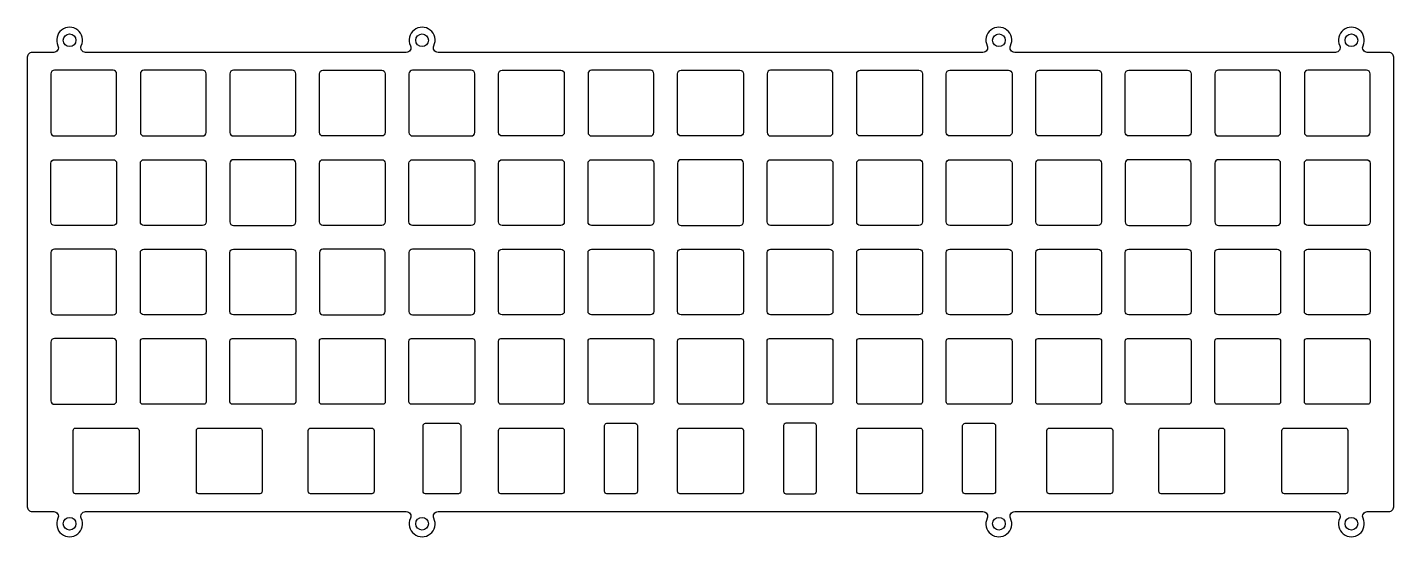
# Model space of a CAD drawing. Header units: millimetres. Extents: x 417 to 708, y -70 to 39.
import ezdxf

# ---------------------------------------------------------------- set-up
doc = ezdxf.new("R2010")
doc.units = ezdxf.units.MM
doc.layers.get('0').update_dxf_attribs({"linetype": 'CONTINUOUS'})

msp = doc.modelspace()

# ---------------------------------------------------------------- linework, layer by layer
for points in [[(498.01, 33.36), (429.79, 33.36, -0.550074), (428.89, 34.79, 1.577457), (423.91, 34.79, -0.550074), (423.01, 33.36), (418.4, 33.36, 0.414214), (417.4, 32.36), (417.4, -63.44, 0.414214), (418.4, -64.44), (423.01, -64.44, -0.550074), (423.91, -65.87, 1.577457), (428.89, -65.87, -0.550074), (429.79, -64.44), (498.01, -64.44, -0.550074), (498.91, -65.87, 1.577457), (503.89, -65.87, -0.550074), (504.79, -64.44), (620.71, -64.44, -0.550074), (621.61, -65.87, 1.577457), (626.59, -65.87, -0.550074), (627.49, -64.44), (695.71, -64.44, -0.550074), (696.61, -65.87, 1.577457), (701.59, -65.87, -0.550074), (702.49, -64.44), (707.1, -64.44, 0.414214), (708.1, -63.44), (708.1, 32.36, 0.414214), (707.1, 33.36), (702.49, 33.36, -0.550074), (701.59, 34.79, 1.577457), (696.61, 34.79, -0.550074), (695.71, 33.36), (627.49, 33.36, -0.550074), (626.59, 34.79, 1.577457), (621.61, 34.79, -0.550074), (620.71, 33.36), (504.79, 33.36, -0.550074), (503.89, 34.79, 1.577457), (498.91, 34.79, -0.550074)], [(435.65, 29.56), (423.15, 29.56, 0.414214), (422.4, 28.81), (422.4, 16.31, 0.414214), (423.15, 15.56), (435.65, 15.56, 0.414214), (436.4, 16.31), (436.4, 28.81, 0.414214)], [(454.7, 29.56), (442.2, 29.56, 0.414214), (441.45, 28.81), (441.45, 16.31, 0.414214), (442.2, 15.56), (454.7, 15.56, 0.414214), (455.45, 16.31), (455.45, 28.81, 0.414214)], [(473.75, 29.56), (461.25, 29.56, 0.414214), (460.5, 28.81), (460.5, 16.31, 0.414214), (461.25, 15.56), (473.75, 15.56, 0.414214), (474.5, 16.31), (474.5, 28.81, 0.414214)], [(479.55, 16.31), (479.55, 28.81, -0.414214), (480.3, 29.56), (492.8, 29.56, -0.414214), (493.55, 28.81), (493.55, 16.31, -0.414214), (492.8, 15.56), (480.3, 15.56, -0.414214)], [(512.6, 16.31), (512.6, 28.81, 0.414214), (511.85, 29.56), (499.35, 29.56, 0.414214), (498.6, 28.81), (498.6, 16.31, 0.414214), (499.35, 15.56), (511.85, 15.56, 0.414214)], [(530.9, 29.56, -0.414214), (531.65, 28.81), (531.65, 16.31, -0.414214), (530.9, 15.56), (518.4, 15.56, -0.414214), (517.65, 16.31), (517.65, 28.81, -0.414214), (518.4, 29.56)], [(550.7, 16.31), (550.7, 28.81, 0.414214), (549.95, 29.56), (537.45, 29.56, 0.414214), (536.7, 28.81), (536.7, 16.31, 0.414214), (537.45, 15.56), (549.95, 15.56, 0.414214)], [(555.75, 16.31), (555.75, 28.81, -0.414214), (556.5, 29.56), (569, 29.56, -0.414214), (569.75, 28.81), (569.75, 16.31, -0.414214), (569, 15.56), (556.5, 15.56, -0.414214)], [(588.8, 16.31), (588.8, 28.81, 0.414214), (588.05, 29.56), (575.55, 29.56, 0.414214), (574.8, 28.81), (574.8, 16.31, 0.414214), (575.55, 15.56), (588.05, 15.56, 0.414214)], [(593.85, 28.81, -0.414214), (594.6, 29.56), (607.1, 29.56, -0.414214), (607.85, 28.81), (607.85, 16.31, -0.414214), (607.1, 15.56), (594.6, 15.56, -0.414214), (593.85, 16.31)], [(626.15, 15.56), (613.65, 15.56, -0.414214), (612.9, 16.31), (612.9, 28.81, -0.414214), (613.65, 29.56), (626.15, 29.56, -0.414214), (626.9, 28.81), (626.9, 16.31, -0.414214)], [(631.95, 16.31), (631.95, 28.81, -0.414214), (632.7, 29.56), (645.2, 29.56, -0.414214), (645.95, 28.81), (645.95, 16.31, -0.414214), (645.2, 15.56), (632.7, 15.56, -0.414214)], [(651, 16.31), (651, 28.81, -0.414214), (651.75, 29.56), (664.25, 29.56, -0.414214), (665, 28.81), (665, 16.31, -0.414214), (664.25, 15.56), (651.75, 15.56, -0.414214)], [(683.3, 29.56), (670.8, 29.56, 0.414214), (670.05, 28.81), (670.05, 16.31, 0.414214), (670.8, 15.56), (683.3, 15.56, 0.414214), (684.05, 16.31), (684.05, 28.81, 0.414214)], [(702.35, 29.56), (689.85, 29.56, 0.414214), (689.1, 28.81), (689.1, 16.31, 0.414214), (689.85, 15.56), (702.35, 15.56, 0.414214), (703.1, 16.31), (703.1, 28.81, 0.414214)], [(422.4, 9.76, -0.414214), (423.15, 10.51), (435.65, 10.51, -0.414214), (436.4, 9.76), (436.4, -2.74, -0.414214), (435.65, -3.49), (423.15, -3.49, -0.414214), (422.4, -2.74)], [(442.2, -3.49, -0.414214), (441.45, -2.74), (441.45, 9.76, -0.414214), (442.2, 10.51), (454.7, 10.51, -0.414214), (455.45, 9.76), (455.45, -2.74, -0.414214), (454.7, -3.49)], [(473.75, 10.51), (461.25, 10.51, 0.414214), (460.5, 9.76), (460.5, -2.74, 0.414214), (461.25, -3.49), (473.75, -3.49, 0.414214), (474.5, -2.74), (474.5, 9.76, 0.414214)], [(492.8, 10.51, -0.414214), (493.55, 9.76), (493.55, -2.74, -0.414214), (492.8, -3.49), (480.3, -3.49, -0.414214), (479.55, -2.74), (479.55, 9.76, -0.414214), (480.3, 10.51)], [(498.6, -2.74), (498.6, 9.76, -0.414214), (499.35, 10.51), (511.85, 10.51, -0.414214), (512.6, 9.76), (512.6, -2.74, -0.414214), (511.85, -3.49), (499.35, -3.49, -0.414214)], [(531.65, -2.74, -0.414214), (530.9, -3.49), (518.4, -3.49, -0.414214), (517.65, -2.74), (517.65, 9.76, -0.414214), (518.4, 10.51), (530.9, 10.51, -0.414214), (531.65, 9.76)], [(549.95, -3.49), (537.45, -3.49, -0.414214), (536.7, -2.74), (536.7, 9.76, -0.414214), (537.45, 10.51), (549.95, 10.51, -0.414214), (550.7, 9.76), (550.7, -2.74, -0.414214)], [(569, 10.51), (556.5, 10.51, 0.414214), (555.75, 9.76), (555.75, -2.74, 0.414214), (556.5, -3.49), (569, -3.49, 0.414214), (569.75, -2.74), (569.75, 9.76, 0.414214)], [(574.8, -2.74), (574.8, 9.76, -0.414214), (575.55, 10.51), (588.05, 10.51, -0.414214), (588.8, 9.76), (588.8, -2.74, -0.414214), (588.05, -3.49), (575.55, -3.49, -0.414214)], [(593.85, 9.76, -0.414214), (594.6, 10.51), (607.1, 10.51, -0.414214), (607.85, 9.76), (607.85, -2.74, -0.414214), (607.1, -3.49), (594.6, -3.49, -0.414214), (593.85, -2.74)], [(626.15, 10.51, -0.414214), (626.9, 9.76), (626.9, -2.74, -0.414214), (626.15, -3.49), (613.65, -3.49, -0.414214), (612.9, -2.74), (612.9, 9.76, -0.414214), (613.65, 10.51)], [(645.2, -3.49), (632.7, -3.49, -0.414214), (631.95, -2.74), (631.95, 9.76, -0.414214), (632.7, 10.51), (645.2, 10.51, -0.414214), (645.95, 9.76), (645.95, -2.74, -0.414214)], [(664.25, 10.51), (651.75, 10.51, 0.414214), (651, 9.76), (651, -2.74, 0.414214), (651.75, -3.49), (664.25, -3.49, 0.414214), (665, -2.74), (665, 9.76, 0.414214)], [(683.3, 10.51), (670.8, 10.51, 0.414214), (670.05, 9.76), (670.05, -2.74, 0.414214), (670.8, -3.49), (683.3, -3.49, 0.414214), (684.05, -2.74), (684.05, 9.76, 0.414214)], [(689.1, -2.74), (689.1, 9.76, -0.414214), (689.85, 10.51), (702.35, 10.51, -0.414214), (703.1, 9.76), (703.1, -2.74, -0.414214), (702.35, -3.49), (689.85, -3.49, -0.414214)], [(435.65, -8.54), (423.15, -8.54, 0.414214), (422.4, -9.29), (422.4, -21.79, 0.414214), (423.15, -22.54), (435.65, -22.54, 0.414214), (436.4, -21.79), (436.4, -9.29, 0.414214)], [(454.7, -22.54), (442.2, -22.54, -0.414214), (441.45, -21.79), (441.45, -9.29, -0.414214), (442.2, -8.54), (454.7, -8.54, -0.414214), (455.45, -9.29), (455.45, -21.79, -0.414214)], [(460.5, -21.79), (460.5, -9.29, -0.414214), (461.25, -8.54), (473.75, -8.54, -0.414214), (474.5, -9.29), (474.5, -21.79, -0.414214), (473.75, -22.54), (461.25, -22.54, -0.414214)], [(492.8, -8.54), (480.3, -8.54, 0.414214), (479.55, -9.29), (479.55, -21.79, 0.414214), (480.3, -22.54), (492.8, -22.54, 0.414214), (493.55, -21.79), (493.55, -9.29, 0.414214)], [(511.85, -8.54), (499.35, -8.54, 0.414214), (498.6, -9.29), (498.6, -21.79, 0.414214), (499.35, -22.54), (511.85, -22.54, 0.414214), (512.6, -21.79), (512.6, -9.29, 0.414214)], [(531.65, -21.79, -0.414214), (530.9, -22.54), (518.4, -22.54, -0.414214), (517.65, -21.79), (517.65, -9.29, -0.414214), (518.4, -8.54), (530.9, -8.54, -0.414214), (531.65, -9.29)], [(549.95, -22.54), (537.45, -22.54, -0.414214), (536.7, -21.79), (536.7, -9.29, -0.414214), (537.45, -8.54), (549.95, -8.54, -0.414214), (550.7, -9.29), (550.7, -21.79, -0.414214)], [(555.75, -21.79), (555.75, -9.29, -0.414214), (556.5, -8.54), (569, -8.54, -0.414214), (569.75, -9.29), (569.75, -21.79, -0.414214), (569, -22.54), (556.5, -22.54, -0.414214)], [(574.8, -21.79), (574.8, -9.29, -0.414214), (575.55, -8.54), (588.05, -8.54, -0.414214), (588.8, -9.29), (588.8, -21.79, -0.414214), (588.05, -22.54), (575.55, -22.54, -0.414214)], [(593.85, -21.79), (593.85, -9.29, -0.414214), (594.6, -8.54), (607.1, -8.54, -0.414214), (607.85, -9.29), (607.85, -21.79, -0.414214), (607.1, -22.54), (594.6, -22.54, -0.414214)], [(612.9, -21.79), (612.9, -9.29, -0.414214), (613.65, -8.54), (626.15, -8.54, -0.414214), (626.9, -9.29), (626.9, -21.79, -0.414214), (626.15, -22.54), (613.65, -22.54, -0.414214)], [(631.95, -9.29, -0.414214), (632.7, -8.54), (645.2, -8.54, -0.414214), (645.95, -9.29), (645.95, -21.79, -0.414214), (645.2, -22.54), (632.7, -22.54, -0.414214), (631.95, -21.79)], [(664.25, -8.54, -0.414214), (665, -9.29), (665, -21.79, -0.414214), (664.25, -22.54), (651.75, -22.54, -0.414214), (651, -21.79), (651, -9.29, -0.414214), (651.75, -8.54)], [(684.05, -21.79, -0.414214), (683.3, -22.54), (670.8, -22.54, -0.414214), (670.05, -21.79), (670.05, -9.29, -0.414214), (670.8, -8.54), (683.3, -8.54, -0.414214), (684.05, -9.29)], [(702.35, -22.54), (689.85, -22.54, -0.414214), (689.1, -21.79), (689.1, -9.29, -0.414214), (689.85, -8.54), (702.35, -8.54, -0.414214), (703.1, -9.29), (703.1, -21.79, -0.414214)], [(436.4, -40.84), (436.4, -28.34, 0.414214), (435.65, -27.59), (423.15, -27.59, 0.414214), (422.4, -28.34), (422.4, -40.84, 0.414214), (423.15, -41.59), (435.65, -41.59, 0.414214)], [(441.45, -41.09), (441.45, -28.09, -0.414214), (441.95, -27.59), (454.95, -27.59, -0.414214), (455.45, -28.09), (455.45, -41.09, -0.414214), (454.95, -41.59), (441.95, -41.59, -0.414214)], [(460.5, -41.09), (460.5, -28.09, -0.414214), (461, -27.59), (474, -27.59, -0.414214), (474.5, -28.09), (474.5, -41.09, -0.414214), (474, -41.59), (461, -41.59, -0.414214)], [(479.55, -41.09), (479.55, -28.09, -0.414214), (480.05, -27.59), (493.05, -27.59, -0.414214), (493.55, -28.09), (493.55, -41.09, -0.414214), (493.05, -41.59), (480.05, -41.59, -0.414214)], [(498.6, -41.09), (498.6, -28.09, -0.414214), (499.1, -27.59), (512.1, -27.59, -0.414214), (512.6, -28.09), (512.6, -41.09, -0.414214), (512.1, -41.59), (499.1, -41.59, -0.414214)], [(517.65, -41.09), (517.65, -28.09, -0.414214), (518.15, -27.59), (531.15, -27.59, -0.414214), (531.65, -28.09), (531.65, -41.09, -0.414214), (531.15, -41.59), (518.15, -41.59, -0.414214)], [(536.7, -41.09), (536.7, -28.09, -0.414214), (537.2, -27.59), (550.2, -27.59, -0.414214), (550.7, -28.09), (550.7, -41.09, -0.414214), (550.2, -41.59), (537.2, -41.59, -0.414214)], [(555.75, -41.09), (555.75, -28.09, -0.414214), (556.25, -27.59), (569.25, -27.59, -0.414214), (569.75, -28.09), (569.75, -41.09, -0.414214), (569.25, -41.59), (556.25, -41.59, -0.414214)], [(574.8, -41.09), (574.8, -28.09, -0.414214), (575.3, -27.59), (588.3, -27.59, -0.414214), (588.8, -28.09), (588.8, -41.09, -0.414214), (588.3, -41.59), (575.3, -41.59, -0.414214)], [(593.85, -41.09), (593.85, -28.09, -0.414214), (594.35, -27.59), (607.35, -27.59, -0.414214), (607.85, -28.09), (607.85, -41.09, -0.414214), (607.35, -41.59), (594.35, -41.59, -0.414214)], [(612.9, -41.09), (612.9, -28.09, -0.414214), (613.4, -27.59), (626.4, -27.59, -0.414214), (626.9, -28.09), (626.9, -41.09, -0.414214), (626.4, -41.59), (613.4, -41.59, -0.414214)], [(631.95, -41.09), (631.95, -28.09, -0.414214), (632.45, -27.59), (645.45, -27.59, -0.414214), (645.95, -28.09), (645.95, -41.09, -0.414214), (645.45, -41.59), (632.45, -41.59, -0.414214)], [(651, -41.09), (651, -28.09, -0.414214), (651.5, -27.59), (664.5, -27.59, -0.414214), (665, -28.09), (665, -41.09, -0.414214), (664.5, -41.59), (651.5, -41.59, -0.414214)], [(670.05, -41.09), (670.05, -28.09, -0.414214), (670.55, -27.59), (683.55, -27.59, -0.414214), (684.05, -28.09), (684.05, -41.09, -0.414214), (683.55, -41.59), (670.55, -41.59, -0.414214)], [(689.1, -41.09), (689.1, -28.09, -0.414214), (689.6, -27.59), (702.6, -27.59, -0.414214), (703.1, -28.09), (703.1, -41.09, -0.414214), (702.6, -41.59), (689.6, -41.59, -0.414214)], [(501.6, -60.14), (501.6, -46.14, -0.414214), (502.1, -45.64), (509.1, -45.64, -0.414214), (509.6, -46.14), (509.6, -60.14, -0.414214), (509.1, -60.64), (502.1, -60.64, -0.414214)], [(540.2, -60.14), (540.2, -46.14, -0.414214), (540.7, -45.64), (546.7, -45.64, -0.414214), (547.2, -46.14), (547.2, -60.14, -0.414214), (546.7, -60.64), (540.7, -60.64, -0.414214)], [(585.3, -60.14), (585.3, -46.14, 0.414214), (584.8, -45.64), (578.8, -45.64, 0.414214), (578.3, -46.14), (578.3, -60.14, 0.414214), (578.8, -60.64), (584.8, -60.64, 0.414214)], [(616.4, -60.14), (616.4, -46.14, -0.414214), (616.9, -45.64), (622.9, -45.64, -0.414214), (623.4, -46.14), (623.4, -60.14, -0.414214), (622.9, -60.64), (616.9, -60.64, -0.414214)], [(427.16, -60.14), (427.16, -47.14, -0.414214), (427.66, -46.64), (440.66, -46.64, -0.414214), (441.16, -47.14), (441.16, -60.14, -0.414214), (440.66, -60.64), (427.66, -60.64, -0.414214)], [(453.36, -60.14), (453.36, -47.14, -0.414214), (453.86, -46.64), (466.86, -46.64, -0.414214), (467.36, -47.14), (467.36, -60.14, -0.414214), (466.86, -60.64), (453.86, -60.64, -0.414214)], [(477.17, -60.14), (477.17, -47.14, -0.414214), (477.67, -46.64), (490.67, -46.64, -0.414214), (491.17, -47.14), (491.17, -60.14, -0.414214), (490.67, -60.64), (477.67, -60.64, -0.414214)], [(517.65, -60.14), (517.65, -47.14, -0.414214), (518.15, -46.64), (531.15, -46.64, -0.414214), (531.65, -47.14), (531.65, -60.14, -0.414214), (531.15, -60.64), (518.15, -60.64, -0.414214)], [(555.75, -60.14), (555.75, -47.14, -0.414214), (556.25, -46.64), (569.25, -46.64, -0.414214), (569.75, -47.14), (569.75, -60.14, -0.414214), (569.25, -60.64), (556.25, -60.64, -0.414214)], [(593.85, -60.14), (593.85, -47.14, -0.414214), (594.35, -46.64), (607.35, -46.64, -0.414214), (607.85, -47.14), (607.85, -60.14, -0.414214), (607.35, -60.64), (594.35, -60.64, -0.414214)], [(634.33, -60.14), (634.33, -47.14, -0.414214), (634.83, -46.64), (647.83, -46.64, -0.414214), (648.33, -47.14), (648.33, -60.14, -0.414214), (647.83, -60.64), (634.83, -60.64, -0.414214)], [(658.14, -60.14), (658.14, -47.14, -0.414214), (658.64, -46.64), (671.64, -46.64, -0.414214), (672.14, -47.14), (672.14, -60.14, -0.414214), (671.64, -60.64), (658.64, -60.64, -0.414214)], [(684.34, -60.14), (684.34, -47.14, -0.414214), (684.84, -46.64), (697.84, -46.64, -0.414214), (698.34, -47.14), (698.34, -60.14, -0.414214), (697.84, -60.64), (684.84, -60.64, -0.414214)]]:
    msp.add_lwpolyline(points, format="xyb", close=True)
for centre in [(426.4, 35.96), (501.4, 35.96), (624.1, 35.96), (699.1, 35.96), (426.4, -67.04), (501.4, -67.04), (624.1, -67.04), (699.1, -67.04)]:
    msp.add_circle(centre, 1.35)

doc.saveas('drawing.dxf')
